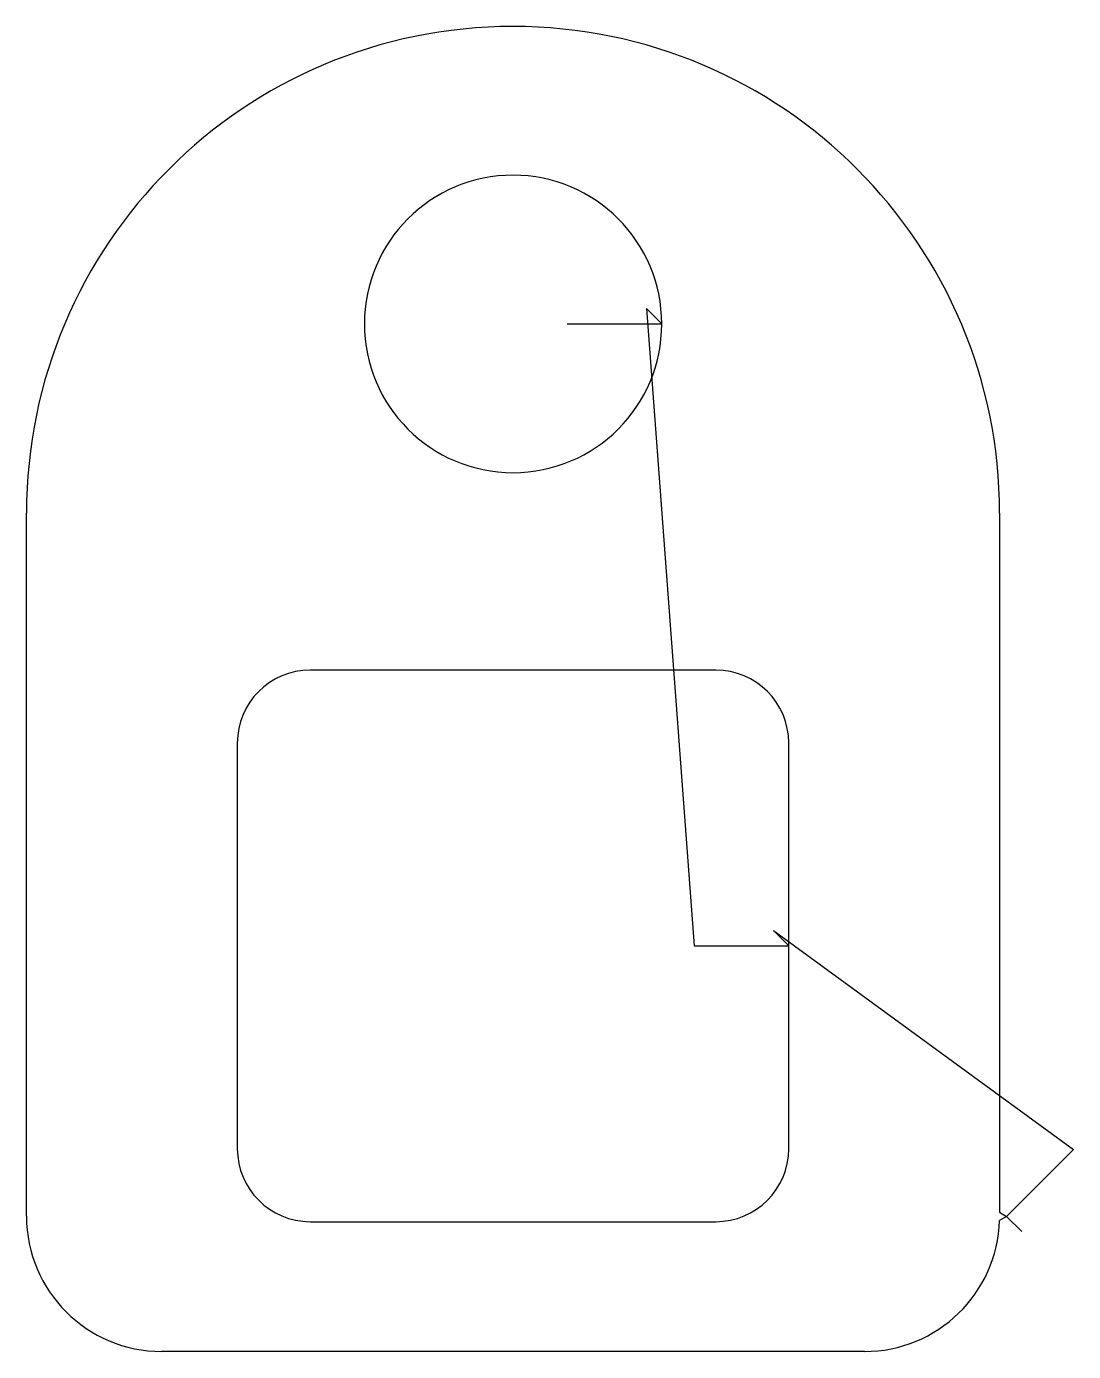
# Model space of a CAD drawing. Header units: metres. Extents: x 306 to 693, y 319 to 809.
import ezdxf

# ---------------------------------------------------------------- set-up
doc = ezdxf.new("R2010")
doc.units = ezdxf.units.M

msp = doc.modelspace()

# ---------------------------------------------------------------- linework, layer by layer
at = {"layer": 'TOOL_0'}
for p, q in [((541.032, 698.823), (535.375, 704.48)), ((535.375, 704.48), (553.032, 468.823)), ((506.032, 698.823), (541.032, 698.823)), ((306.033, 368.823), (306.033, 628.823)), ((666.033, 628.823), (666.033, 370.323)), ((561.032, 570.823), (411.032, 570.823)), ((384.032, 543.823), (384.032, 393.823)), ((588.032, 468.823), (588.032, 543.823)), ((588.032, 468.823), (582.375, 474.48)), ((582.375, 474.48), (693.369, 393.552)), ((553.032, 468.823), (588.032, 468.823)), ((588.032, 393.823), (588.032, 468.823)), ((693.369, 393.552), (668.621, 368.803)), ((668.621, 368.803), (666.01, 367.323)), ((666.033, 370.323), (668.622, 368.804)), ((668.622, 368.804), (674.279, 363.147)), ((411.032, 366.823), (561.032, 366.823)), ((616.032, 318.823), (356.033, 318.823))]:
    msp.add_line(p, q, dxfattribs=at)
for centre, radius, start, end in [((486.033, 628.823), 180, 0, 180), ((486.032, 698.823), 55, 0, 180), ((486.032, 698.823), 55, 180, 0), ((411.032, 543.823), 27, 90, 180), ((561.032, 543.823), 27, 0, 90), ((411.032, 393.823), 27, 180, 270), ((561.032, 393.823), 27, 270, 0), ((356.033, 368.823), 50, 180, 270), ((616.033, 368.823), 50, 269.99885, 358.28085)]:
    msp.add_arc(centre, radius, start, end, dxfattribs=at)

doc.saveas('drawing.dxf')
